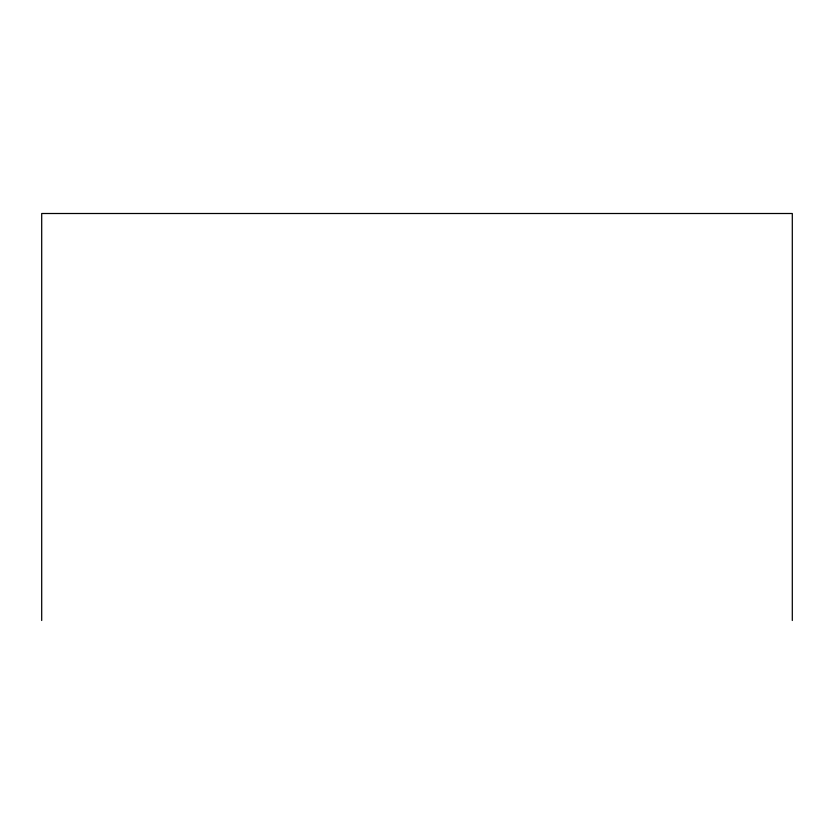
<?xml version="1.0" encoding="UTF-8"?>
<svg xmlns="http://www.w3.org/2000/svg" width="834" height="834" viewBox="0 0 834 834"><rect width="100%" height="100%" fill="white"/><g stroke="black" fill="none" stroke-linecap="round" stroke-linejoin="round"><path stroke-width="1.25" d="M792.3 620.496L792.3 213.504L41.7 213.504L41.7 620.496"/></g></svg>
